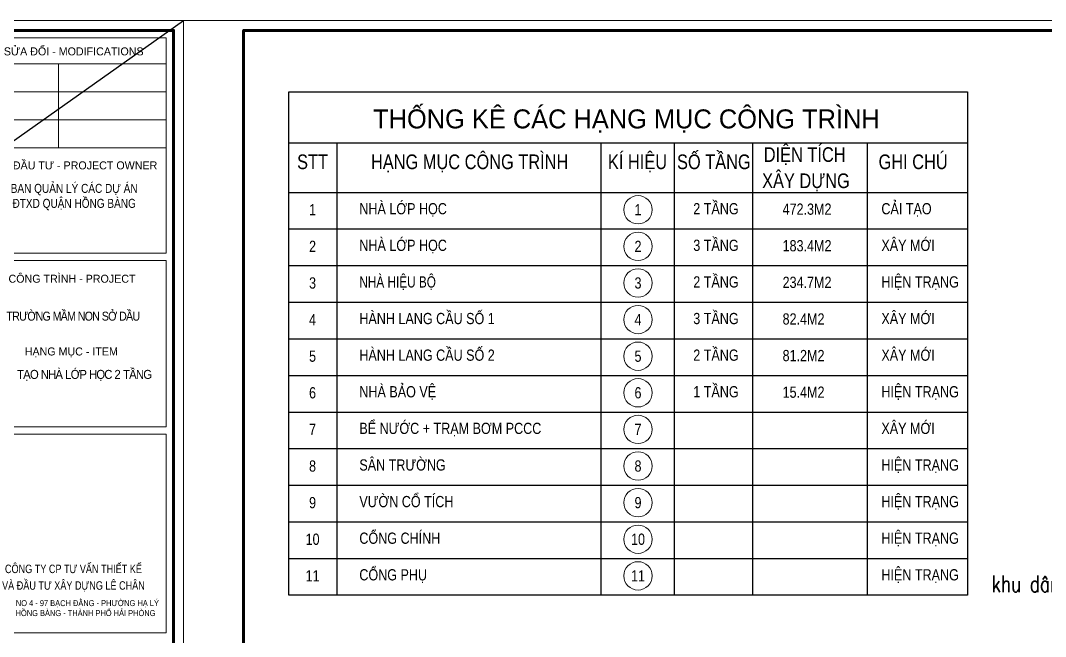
# Model space of a CAD drawing. Header units: millimetres. Extents: x -1055201 to -457681, y -323938 to 182808.
# Drawn here: x -686998 to -625429, y 145794 to 182808 of the extents above; entities that cross this region are included whole.
import ezdxf
from ezdxf.enums import TextEntityAlignment as Align
from ezdxf.xclip import XClip

# ---------------------------------------------------------------- set-up
doc = ezdxf.new("R2010")
doc.units = ezdxf.units.MM
doc.header["$LTSCALE"] = 5
doc.header["$XCLIPFRAME"] = 0
doc.linetypes.add('CENTER2', pattern=[28.575, 19.05, -3.175, 3.175, -3.175])
doc.layers.get('0').update_dxf_attribs({"linetype": 'CENTER2'})
for name, color, linetype, lineweight in [('EG Text2', 7, 'Continuous', 18), ('ISO', 153, 'Continuous', 13), ('Khungten_LCDI', 7, 'Continuous', 25), ('LC Net thay', 7, 'Continuous', 25), ('LC Text1', 3, 'Continuous', 20)]:
    doc.layers.add(name, color=color, linetype=linetype, lineweight=lineweight)
doc.layers.add('KCS_Plotter', color=11, linetype='Continuous', plot=False)
for name, color, linetype in [('KYHIEU', 7, 'Continuous'), ('NHA', 2, 'Continuous'), ('TEXT', 42, 'Continuous')]:
    doc.layers.add(name, color=color, linetype=linetype)
doc.styles.add('EG 1', font='VHAVANB.TTF')
doc.styles.add('Khungten', font='VHAVAN.TTF', dxfattribs={"width": 0.9, "height": 5000})
doc.styles.add('simli', font='vnsimli.shx', dxfattribs={"height": 2})
doc.styles.add('T2', font='VHARIAL.TTF', dxfattribs={"width": 0.8})
doc.styles.add('Title', font='VHBLACK.TTF')
doc.styles.add('VnArialH', font='VHARIAL.TTF')

# ---------------------------------------------------------------- blocks, each defined once
blk = doc.blocks.new('lcdi fix')
at = {"layer": 'Defpoints', "lineweight": 0}
blk.add_lwpolyline([(-1200, -14850), (-1200, 14850), (40800, 14850), (40800, -14850)], close=True, dxfattribs=at)
at = {"layer": 'Khungten_LCDI', "color": 5, "lineweight": 25}
blk.add_line((40600, -14650), (40600, 14650), dxfattribs=at)
at = {"layer": 'Khungten_LCDI', "color": 9, "lineweight": 15}
for p, q in [((36750, 13981), (40450, 13981)), ((38293, 13981), (38293, 12297)), ((36750, 13420), (40450, 13420)), ((36750, 12858), (40450, 12858)), ((36750, 12297), (40450, 12297))]:
    blk.add_line(p, q, dxfattribs=at)
at = {"layer": 'Khungten_LCDI', "color": 5, "lineweight": 60}
blk.add_lwpolyline([(0, -14650), (0, 14650), (40600, 14650), (40600, -14650)], close=True, dxfattribs=at)
at = {"layer": 'Khungten_LCDI', "color": 9, "lineweight": 15}
for points in [[(36750, 10190), (40450, 10190), (40450, 14500), (36750, 14500)], [(36750, 6712), (40450, 6712), (40450, 10040), (36750, 10040)], [(36750, 2587), (40450, 2587), (40450, 6562), (36750, 6562)]]:
    blk.add_lwpolyline(points, close=True, dxfattribs=at)
at = {"color": 7, "style": 'Khungten'}
for s, p in [('söa ®æi - modifications', (38600, 14151)), ('chñ ®Çu t\xad - project owner', (38566, 11868)), ('c«ng tr×nh - PROJECT', (38566, 9598)), ('h¹ng môc - item', (38552, 8141))]:
    blk.add_text(s, height=160, dxfattribs=at).set_placement(p, align=Align.CENTER)
at = {"color": 7, "style": 'Title', "width": 0.8}
for s, p in [('c«ng ty cp t\xad vÊn thiÕt kÕ', (38594, 3782)), ('vµ ®Çu t\xad x©y dùng lª ch©n', (38594, 3449))]:
    blk.add_text(s, height=170, dxfattribs=at).set_placement(p, align=Align.CENTER)
at = {"color": 4, "char_height": 180, "attachment_point": 5, "style": 'Khungten'}
for s, insert, width in [('{\\f.VnArialH|b0|i0|c0|p34;\\W0.8;ban qu¶n lý c¸c dù ¸n \\P®txd quËn hång bµng}', (38609, 11313), 3619.87), ('{\\f.VnArialH|b0|i0|c0|p34;\\W0.85;\\T0.9;tr\xadêng mÇm non së dÇu}', (38582, 8927), 3712.56), ('{\\f.VnArialH|b0|i0|c0|p34;\\T0.9;c¶i t¹o nhµ líp häc 2 tÇng}', (38609, 7742), 3712.56)]:
    blk.add_mtext(s, dxfattribs=dict(at, insert=insert, width=width))
at = {"color": 7, "insert": (38600, 3241), "char_height": 120, "attachment_point": 2, "style": 'Khungten'}
blk.add_mtext_dynamic_manual_height_columns('®c: 157 no 4 - 97 b¹ch ®»ng - ph\xadêng h¹ lý   quËn hång bµng - thµnh phè h¶i phßng ', width=3421.65, gutter_width=25, heights=[0], dxfattribs=at)
at = {"color": 7, "style": 'Khungten', "width": 0.8}
for tag, p in [('REVISION', (39499, -10746)), ('NGAYHT', (39546, -11609))]:
    blk.add_attdef(tag, text='', height=200, dxfattribs=at).set_placement(p, align=Align.CENTER)
at = {"layer": 'LC Text1', "style": 'Title', "width": 3.882085}
for tag, p, p2 in [('TENBANVE1', (36913, -8886), (40339, -8886)), ('TENBANVE2', (36913, -9562), (40339, -9562))]:
    blk.add_attdef(tag, text='', height=250, dxfattribs=at).set_placement(p, p2, align=Align.FIT)
at = {"layer": 'LC Text1', "style": 'Title', "width": 0.7}
blk.add_attdef('SOBANVE', text='', height=250, dxfattribs=at).set_placement((39562, -13896), align=Align.CENTER)
blk = doc.blocks.new('Nen ht')
at = {"layer": 'KYHIEU', "color": 250, "lineweight": 0, "style": 'VnArialH', "width": 0.6}
for tag, p in [('DC-02', (-46804, -9650, -10682)), ('2.478', (-46804, -10928, -10682))]:
    blk.add_attdef(tag, text='', height=756, dxfattribs=at).set_placement(p, align=Align.CENTER)
at = {"layer": 'TEXT', "color": 250, "style": 'simli', "width": 0.75}
blk.add_text('khu d©n c\xad', height=1000, dxfattribs=at).set_placement((10884, 32636, -2370), align=Align.CENTER)

msp = doc.modelspace()

# ---------------------------------------------------------------- linework, layer by layer
at = {"layer": 'ISO', "color": 7, "lineweight": 15}
for centre in [(-649906.547, 171436.385), (-649906.547, 169236.724), (-649906.547, 167037.062), (-649906.547, 164837.4), (-649906.547, 162637.738), (-649906.547, 160438.076), (-649906.547, 158238.414), (-649906.547, 156038.752), (-649906.547, 153839.09), (-649906.547, 151639.428), (-649906.547, 149439.766)]:
    msp.add_circle(centre, 851.085, dxfattribs=at)
at = {"layer": 'KCS_Plotter'}
msp.add_line((-803200.625, 93707.828), (-677200.628, 182807.828), dxfattribs=at)
at = {"layer": 'LC Net thay', "linetype": 'Continuous'}
for p, q in [((-670872.014, 178526.412), (-642935.163, 178526.412)), ((-670872.014, 148284.944), (-670872.014, 178526.412)), ((-667998.38, 178526.413), (-630107.313, 178526.413)), ((-630107.313, 178526.413), (-630107.313, 148284.944)), ((-670872.014, 175455.843), (-630107.313, 175455.843)), ((-652129.657, 175455.843), (-652129.656, 172481.225)), ((-647730.333, 175455.843), (-647730.332, 172481.225)), ((-647730.333, 175455.843), (-647730.332, 172481.225)), ((-643035.855, 175455.843), (-643035.855, 148284.943)), ((-643035.855, 175455.843), (-643035.855, 172481.225)), ((-636135.652, 175455.843), (-636135.651, 148284.944)), ((-670872.014, 172481.225), (-630107.313, 172481.225)), ((-670872.014, 172481.225), (-630107.313, 172481.225)), ((-670872.014, 172481.225), (-630107.313, 172481.225)), ((-667998.38, 172481.225), (-667998.38, 148284.943)), ((-652129.638, 172481.225), (-652129.638, 148284.943)), ((-647730.315, 172481.226), (-647730.314, 148284.943)), ((-643035.855, 172481.225), (-643035.855, 148284.943)), ((-630107.313, 148284.944), (-670872.014, 148284.944))]:
    msp.add_line(p, q, dxfattribs=at)
at = {"layer": 'LC Net thay'}
msp.add_line((-667998.399, 175455.843), (-667998.398, 172481.225), dxfattribs=at)
at = {"layer": 'LC Net thay', "color": 251, "linetype": 'Continuous'}
for p, q in [((-670872.014, 170281.563), (-630107.313, 170281.563)), ((-670872.014, 168081.901), (-630107.313, 168081.901)), ((-670872.014, 165882.239), (-630107.313, 165882.239)), ((-670872.014, 163682.577), (-630107.313, 163682.577)), ((-670872.014, 161482.915), (-630107.313, 161482.915)), ((-670872.014, 159283.253), (-630107.313, 159283.253)), ((-670872.014, 159283.253), (-630107.313, 159283.253)), ((-670872.014, 157083.591), (-630107.313, 157083.591)), ((-670872.014, 154883.929), (-630107.313, 154883.929)), ((-670872.014, 152684.267), (-630107.313, 152684.267)), ((-670872.014, 150484.605), (-630107.313, 150484.605))]:
    msp.add_line(p, q, dxfattribs=at)

# ---------------------------------------------------------------- block references
at = {"layer": 'LC Net thay', "xscale": 3.000000000001631, "yscale": 3.000000000001631, "zscale": 3.000000000001631}
for p in [(-799600.625, 138257.828, -2329), (-673600.628, 138257.828, -2329)]:
    msp.add_blockref('lcdi fix', p, dxfattribs=at)
at = {"layer": 'NHA'}
ref = msp.add_blockref('Nen ht', (-636631.619, 115826.356, 41.497), dxfattribs=at)
XClip(ref).set_block_clipping_path([(-36969.0091810265, -21518.5280143177), (72831.0680443905, 66381.4719856854)])

# ---------------------------------------------------------------- texts
at = {"layer": 'EG Text2', "lineweight": -2, "style": 'EG 1'}
msp.add_text('thèng kª c¸c h¹ng môc c«ng tr×nh', height=1140.9635, dxfattribs=at).set_placement((-650602.801, 176324.535), align=Align.CENTER)
at = {"layer": 'LC Text1', "color": 3, "style": 'T2', "width": 0.8}
for s, height, p in [('H¹NG MôC C¤NG TR×NH', 879.86478, (-660018.878, 174316.82, 0.022)), ('KÝ hiÖu', 879.8648, (-649936.96, 174316.82, 0.022)), ('sè tÇng', 879.8648, (-645350.081, 174316.821, 0.022)), ('diÖn tÝch ', 879.8648, (-639757.143, 174750.967, 0.044)), ('ghi chó', 879.8648, (-633380.878, 174316.821, 0.022)), ('STT', 879.8648, (-669454.754, 174316.82, 0.022)), (' x©y dùng', 879.8648, (-639955.188, 173177.545, 0.044))]:
    msp.add_text(s, height=height, dxfattribs=at).set_placement(p, align=Align.MIDDLE_CENTER)
at = {"layer": 'LC Text1', "color": 7, "style": 'T2'}
for s, height, width, p in [('nhµ líp häc ', 675.20787, 0.8, (-666644.727, 171161.428)), ('2 tÇng', 675.2079, 0.8, (-646586.59, 171161.427)), ('472.3m2', 675.2079, 0.8, (-641221.695, 171136.614)), ('c¶i t¹o', 675.2079, 0.8, (-635287.185, 171161.427)), ('nhµ líp häc', 675.20787, 0.8, (-666644.727, 168961.766)), ('3 tÇng', 675.2079, 0.8, (-646586.59, 168961.765)), ('183.4m2', 675.2079, 0.8, (-641221.695, 168936.952)), ('x©y míi', 675.2079, 0.8, (-635287.185, 168961.765)), ('nhµ hiÖu bé', 675.20787, 0.75, (-666644.727, 166762.104)), ('2 tÇng', 675.2079, 0.8, (-646586.59, 166762.103)), ('hiÖn tr¹ng', 675.2079, 0.8, (-635287.185, 166762.103)), ('234.7m2', 675.2079, 0.8, (-641221.695, 166737.29)), ('hµnh lang cÇu sè 1', 675.20787, 0.8, (-666644.727, 164562.442)), ('3 tÇng', 675.2079, 0.8, (-646586.59, 164562.441)), ('82.4m2', 675.2079, 0.8, (-641221.695, 164537.628)), ('x©y míi', 675.2079, 0.8, (-635287.185, 164562.441)), ('hµnh lang cÇu sè 2', 675.20787, 0.8, (-666644.727, 162362.78)), ('2 tÇng', 675.2079, 0.8, (-646586.59, 162362.779)), ('x©y míi', 675.2079, 0.8, (-635287.185, 162362.779)), ('81.2m2', 675.2079, 0.8, (-641221.695, 162337.966)), ('nhµ b¶o vÖ', 675.2079, 0.8, (-666644.727, 160163.118)), ('1 tÇng', 675.2079, 0.8, (-646586.59, 160163.117)), ('15.4m2', 675.2079, 0.8, (-641221.695, 160138.305)), ('hiÖn tr¹ng', 675.2079, 0.8, (-635287.185, 160163.117)), ('bÓ n\xadíc + tr¹m b¬m pccc', 675.20787, 0.8, (-666644.727, 157963.456)), ('x©y míi', 675.2079, 0.8, (-635287.185, 157963.455)), ('s©n tr\xadêng', 675.2079, 0.8, (-666644.727, 155763.794)), ('hiÖn tr¹ng', 675.2079, 0.8, (-635287.185, 155763.793)), ('v\xadên cæ tÝch', 675.20787, 0.8, (-666644.727, 153564.132)), ('hiÖn tr¹ng', 675.2079, 0.8, (-635287.185, 153564.131)), ('cæng chÝnh', 675.2079, 0.8, (-666644.727, 151364.47)), ('hiÖn tr¹ng', 675.2079, 0.8, (-635287.185, 151364.469)), ('cæng phô', 675.2079, 0.8, (-666644.727, 149164.808)), ('hiÖn tr¹ng', 675.2079, 0.8, (-635287.185, 149164.807))]:
    msp.add_text(s, height=height, dxfattribs=dict(at, width=width)).set_placement(p)
at = {"layer": 'LC Text1', "color": 7, "style": 'T2', "width": 0.8}
for s, height, p in [('1', 675.208, (-669454.754, 171436.385)), ('1', 675.208, (-649906.547, 171436.385)), ('2', 675.208, (-669454.754, 169236.724)), ('2', 675.208, (-649906.547, 169236.724)), ('3', 675.208, (-669454.754, 167037.062)), ('3', 675.208, (-649906.547, 167037.062)), ('4', 675.208, (-669454.754, 164837.4)), ('4', 675.208, (-649906.547, 164837.4)), ('5', 675.208, (-669454.754, 162637.738)), ('5', 675.208, (-649906.547, 162637.738)), ('6', 675.208, (-669454.754, 160438.076)), ('6', 675.208, (-649906.547, 160438.076)), ('7', 675.208, (-669454.754, 158238.414)), ('7', 675.208, (-649906.547, 158238.414)), ('8', 675.208, (-669454.754, 156038.752)), ('8', 675.208, (-649906.547, 156038.752)), ('9', 675.208, (-669454.754, 153839.09)), ('9', 675.208, (-649906.547, 153839.09)), ('10', 675.2079, (-649906.547, 151639.428)), ('11', 675.2079, (-649906.547, 149439.766))]:
    msp.add_text(s, height=height, dxfattribs=at).set_placement(p, align=Align.MIDDLE_CENTER)
at = {"layer": 'LC Text1', "color": 7, "ltscale": 3, "style": 'T2', "width": 0.8}
for s, p in [('10', (-669454.754, 151639.428, -566.789)), ('11', (-669454.754, 149439.766, -566.789))]:
    msp.add_text(s, height=675.2079, dxfattribs=at).set_placement(p, align=Align.MIDDLE_CENTER)

doc.saveas('drawing.dxf')
